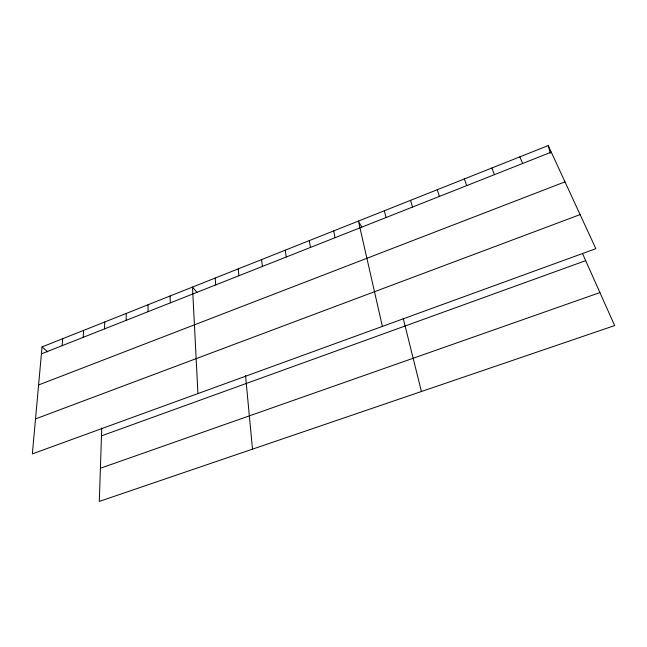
<?xml version="1.0" encoding="UTF-8"?>
<svg xmlns="http://www.w3.org/2000/svg" width="647" height="647" viewBox="0 0 647 647"><rect width="100%" height="100%" fill="white"/><g stroke="black" fill="none" stroke-linecap="round" stroke-linejoin="round"><path stroke-width="0.97" d="M126.157 320.346L126.254 313.431M101.741 427.934L99.306 501.425L614.65 325.578L582.429 253.365M104.539 328.902L104.765 321.98M83.204 337.338L83.576 330.407M62.169 345.66L62.67 338.721M42.039 346.929L32.35 453.879L595.847 248.674L548.235 145.575L42.039 346.929L47.773 351.887M41.408 353.869L551.276 152.166M38.594 384.965L564.993 181.856M35.52 418.908L580.108 214.594M101.474 435.876L585.681 260.652M100.406 468.25L599.931 292.573M196.971 292.412L192.499 287.082L197.925 393.586M361.794 227.218L358.43 221.08L382.393 326.411M519.832 156.881L522.639 163.497M491.874 168.002L494.454 174.65M464.352 178.944L466.713 185.624M437.251 189.725L439.402 196.429M410.578 200.335L412.511 207.064M548.235 145.575L550.29 153.169M384.302 210.785L386.041 217.538M403.218 318.373L421.423 391.508M333.69 230.922L335.041 237.708M309.306 240.619L310.479 247.429M285.27 250.179L286.273 257.005M261.582 259.601L262.415 266.443M238.225 268.893L238.897 275.743M245.537 375.543L252.492 449.147M215.2 278.048L215.71 284.923M170.112 295.986L170.307 302.877M148.026 304.769L148.082 311.676"/></g></svg>
